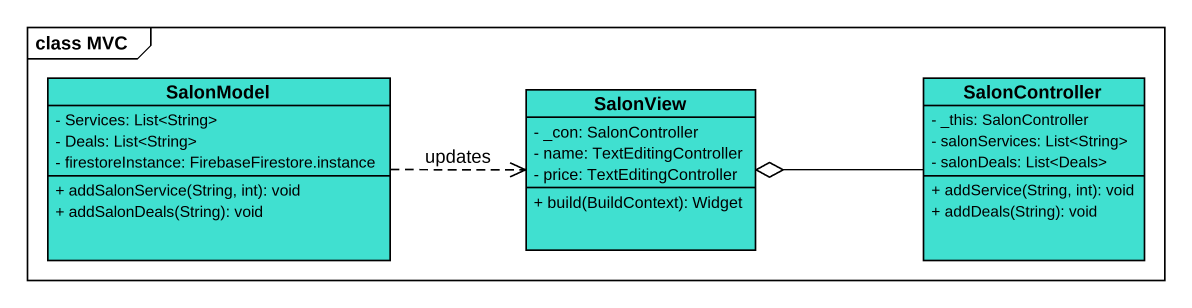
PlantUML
@startuml
mainframe class MVC
hide circle
hide empty members
skinparam classAttributeIconSize 0
class SalonModel #40E0D0 {
  - Services: List<String>
  - Deals: List<String>
  - firestoreInstance: FirebaseFirestore.instance
  + addSalonService(String, int): void
  + addSalonDeals(String): void
}
class SalonView #40E0D0 {
  - _con: SalonController
  - name: TextEditingController
  - price: TextEditingController
  + build(BuildContext): Widget
}
class SalonController #40E0D0 {
  - _this: SalonController
  - salonServices: List<String>
  - salonDeals: List<Deals>
  + addService(String, int): void
  + addDeals(String): void
}
SalonModel .right.> SalonView : updates
SalonController -left-o SalonView
@enduml
